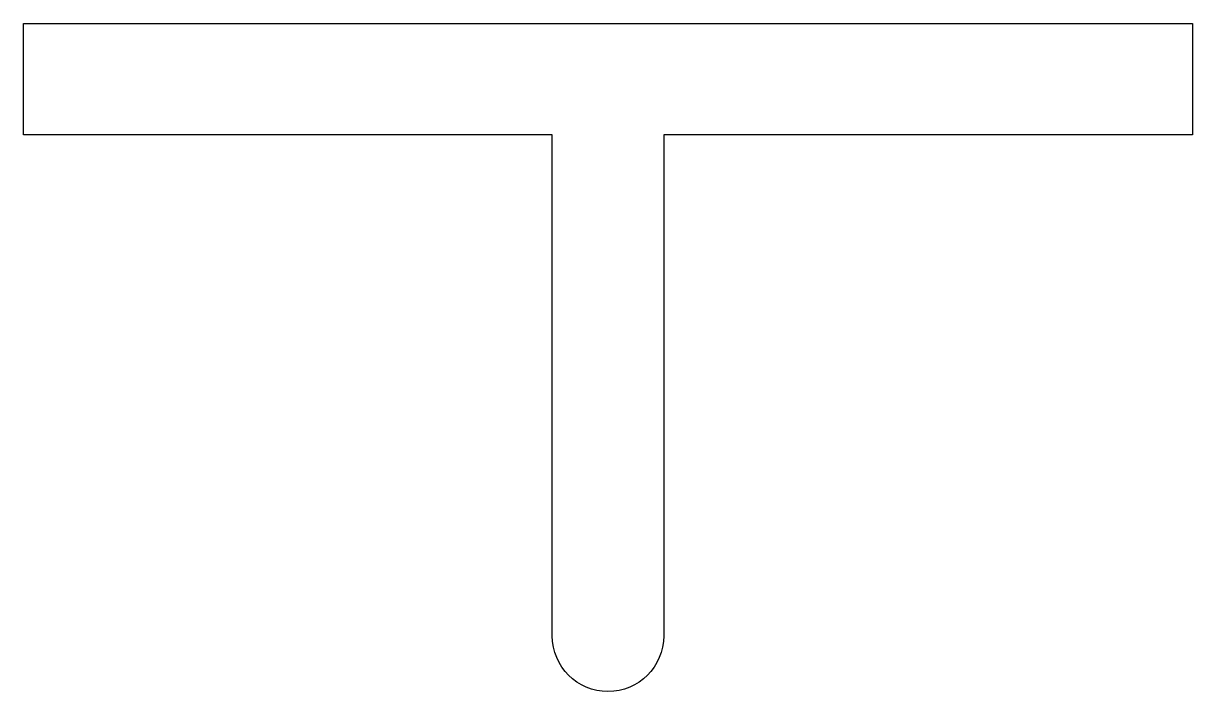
# Model space of a CAD drawing. Extents: x 1751.8 to 1772.8, y 81.8 to 93.8.
import ezdxf

# ---------------------------------------------------------------- set-up
doc = ezdxf.new("R2010")
doc.units = 0
doc.header["$LTSCALE"] = 15
doc.layers.get('0').update_dxf_attribs({"linetype": 'CONTINUOUS'})

msp = doc.modelspace()

# ---------------------------------------------------------------- linework, layer by layer
at = {"ltscale": 0.05}
msp.add_lwpolyline([(1763.325, 91.76), (1763.325, 82.76, -1), (1761.325, 82.76), (1761.325, 91.76), (1751.825, 91.76), (1751.825, 93.76), (1772.825, 93.76), (1772.825, 91.76)], format="xyb", close=True, dxfattribs=at)

doc.saveas('drawing.dxf')
